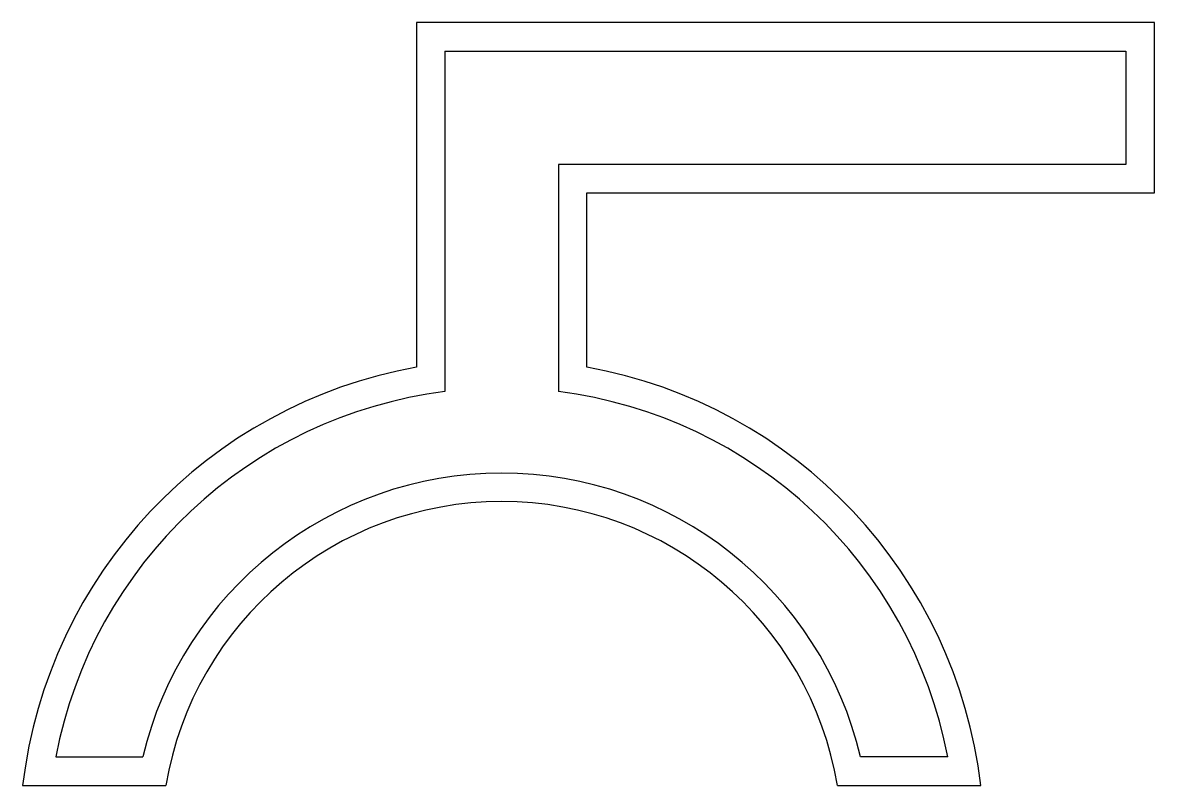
# Model space of a CAD drawing. Header units: millimetres. Extents: x -70 to 130, y -53 to 81.
import ezdxf

# ---------------------------------------------------------------- set-up
doc = ezdxf.new("R2010")
doc.units = ezdxf.units.MM

msp = doc.modelspace()

# ---------------------------------------------------------------- linework, layer by layer
at = {"color": 7, "linetype": 'Continuous'}
for p, q in [((-0.09, 81.41), (-0.09, 20.71)), ((129.91, 81.41), (-0.09, 81.41)), ((129.91, 51.41), (129.91, 81.41)), ((4.91, 76.41), (124.91, 76.41)), ((4.91, 76.41), (4.91, 16.41)), ((124.91, 76.41), (124.91, 56.41)), ((24.91, 56.41), (24.91, 16.41)), ((124.91, 56.41), (24.91, 56.41)), ((29.91, 20.71), (29.91, 51.41)), ((29.91, 51.41), (129.91, 51.41)), ((-63.67, -47.96), (-48.34, -47.96)), ((93.49, -47.96), (78.15, -47.96)), ((-69.5, -52.96), (-44.25, -52.96)), ((74.07, -52.96), (99.32, -52.96))]:
    msp.add_line(p, q, dxfattribs=at)
for radius, start, end in [(85, 100.1642, 173.2437), (85, 6.7563, 79.8358), (80, 97.1808, 169.1931), (80, 10.8069, 82.8192), (65, 13.3424, 166.6576), (60, 9.5941, 170.4059)]:
    msp.add_arc((14.91, -62.96), radius, start, end, dxfattribs=at)

doc.saveas('drawing.dxf')
